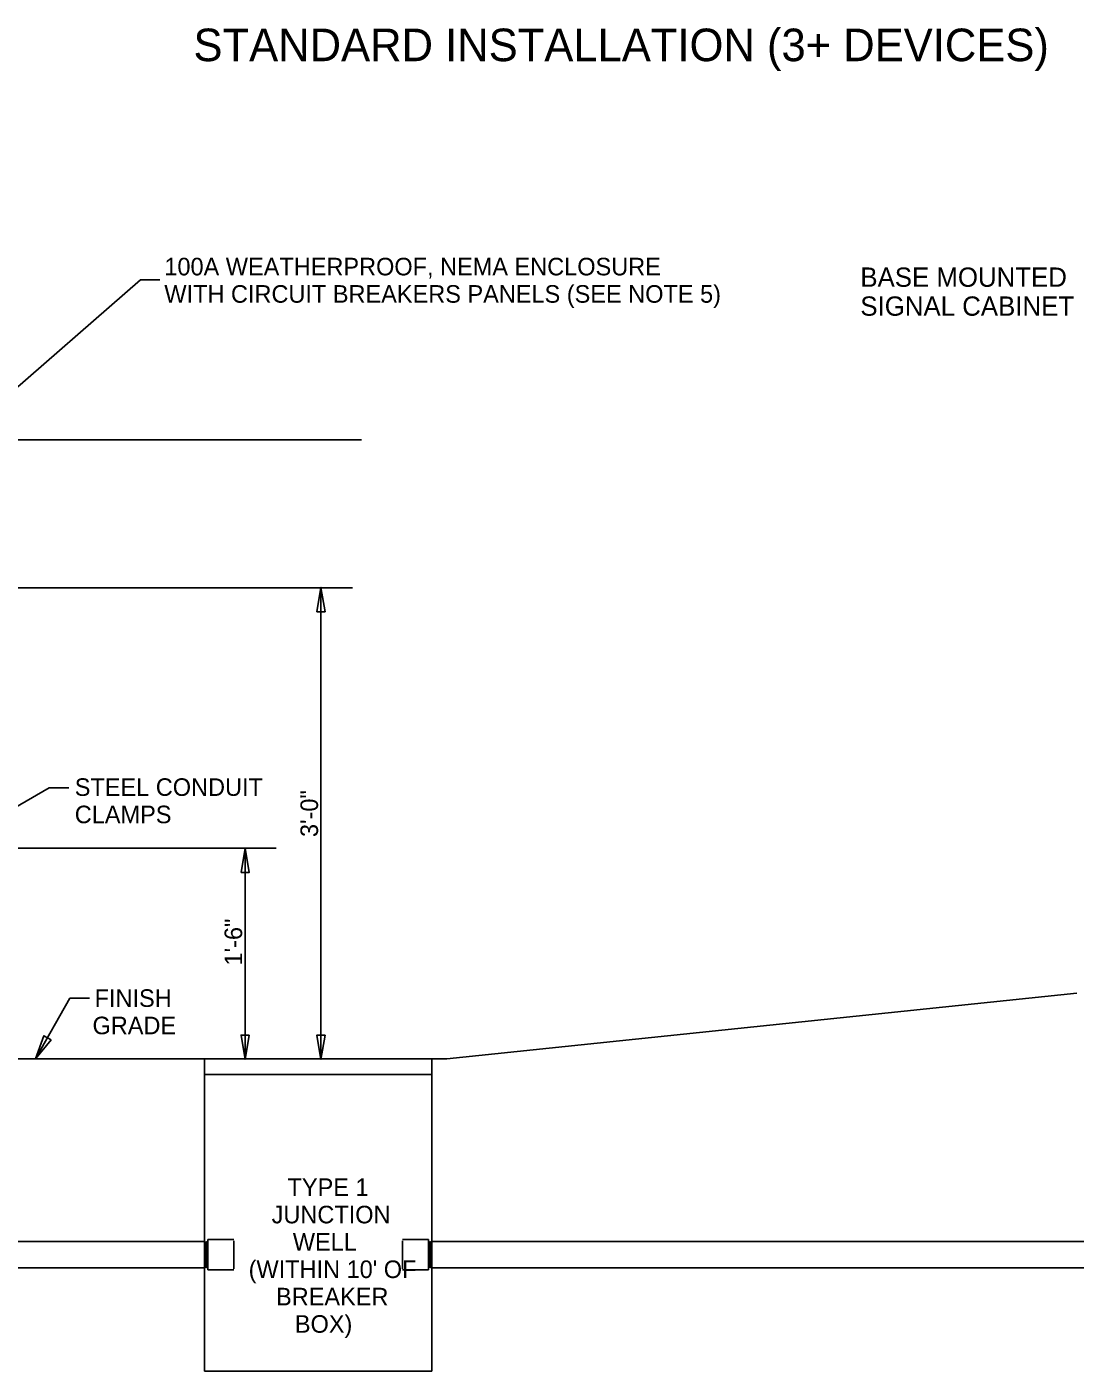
# Model space of a CAD drawing. Extents: x 214739.5 to 214754.8, y 214768.8 to 214778.1.
# Drawn here: x 214743.94 to 214747.97, y 214772.95 to 214778.11 of the extents above; entities that cross this region are included whole.
import ezdxf

# ---------------------------------------------------------------- set-up
doc = ezdxf.new("R2010")
doc.units = 0
for name, color, linetype in [('Default', 7, 'Continuous'), ('SD_P_Center Lines', 7, 'Continuous'), ('SD_P_Dimension Lines', 7, 'Continuous'), ('SD_P_Dimension Text', 7, 'Continuous'), ('SD_P_Prop Object Lines', 7, 'Continuous'), ('SD_P_Subtitles', 7, 'Continuous')]:
    doc.layers.add(name, color=color, linetype=linetype)

msp = doc.modelspace()

# ---------------------------------------------------------------- linework, layer by layer
at = {"layer": 'SD_P_Center Lines'}
for p, q in [((214745.2287, 214776.5224), (214740.7427, 214776.5224)), ((214740.8826, 214774.9543), (214744.9007, 214774.9543))]:
    msp.add_line(p, q, dxfattribs=at)
at = {"layer": 'SD_P_Dimension Lines'}
for p, q in [((214743.7307, 214776.57), (214744.3796, 214777.1356)), ((214744.3796, 214777.1356), (214744.4546, 214777.1356)), ((214745.1934, 214775.9539), (214743.828, 214775.9539)), ((214745.0728, 214775.9539), (214745.0728, 214774.1447)), ((214743.6969, 214774.9938), (214744.0299, 214775.186)), ((214744.0299, 214775.186), (214744.1049, 214775.186)), ((214744.7815, 214774.9543), (214744.7815, 214774.1447)), ((214743.9768, 214774.1447), (214744.1095, 214774.3785)), ((214744.1095, 214774.3785), (214744.1845, 214774.3785))]:
    msp.add_line(p, q, dxfattribs=at)
for points in [[(214745.0572, 214775.8615), (214745.0728, 214775.9552), (214745.0884, 214775.8615)], [(214744.7659, 214774.8606), (214744.7815, 214774.9543), (214744.7971, 214774.8606)], [(214744.0366, 214774.2185), (214743.9768, 214774.1447), (214744.0095, 214774.2339)], [(214744.7972, 214774.2368), (214744.7816, 214774.143), (214744.766, 214774.2368)], [(214745.0885, 214774.2368), (214745.0729, 214774.143), (214745.0573, 214774.2368)]]:
    msp.add_lwpolyline(points, close=True, dxfattribs=at)
at = {"layer": 'SD_P_Prop Object Lines'}
for p, q in [((214744.6262, 214774.0855), (214745.4979, 214774.0855)), ((214743.8831, 214773.444), (214744.6262, 214773.444)), ((214744.6286, 214773.3449), (214744.6266, 214773.4434)), ((214744.6314, 214773.4414), (214744.629, 214773.4434)), ((214744.6314, 214773.4414), (214744.6338, 214773.4434)), ((214744.6333, 214773.3449), (214744.6314, 214773.4414)), ((214744.6361, 214773.4414), (214744.6338, 214773.4434)), ((214744.6361, 214773.4414), (214744.6385, 214773.4434)), ((214744.6361, 214773.4414), (214744.6381, 214773.3449)), ((214744.6388, 214773.4431), (214744.6385, 214773.4434)), ((214744.6388, 214773.4514), (214744.6388, 214773.3349)), ((214744.7388, 214773.4514), (214744.6388, 214773.4514)), ((214744.7388, 214773.3392), (214744.7388, 214773.4471)), ((214745.3858, 214773.4514), (214745.4857, 214773.4514)), ((214745.3858, 214773.4471), (214745.3858, 214773.3392)), ((214745.4857, 214773.4514), (214745.4857, 214773.3349)), ((214745.4857, 214773.4431), (214745.4861, 214773.4434)), ((214745.4884, 214773.4414), (214745.4861, 214773.4434)), ((214745.4884, 214773.4414), (214745.4865, 214773.3449)), ((214745.4884, 214773.4414), (214745.4908, 214773.4434)), ((214745.4932, 214773.4414), (214745.4908, 214773.4434)), ((214745.4912, 214773.3449), (214745.4932, 214773.4414)), ((214745.4932, 214773.4414), (214745.4955, 214773.4434)), ((214745.496, 214773.3449), (214745.4979, 214773.4434)), ((214745.4979, 214773.444), (214749.2521, 214773.444)), ((214743.8831, 214773.3424), (214744.6262, 214773.3424)), ((214744.6286, 214773.3449), (214744.6262, 214773.3429)), ((214744.6286, 214773.3449), (214744.631, 214773.3429)), ((214744.6333, 214773.3449), (214744.631, 214773.3429)), ((214744.6333, 214773.3449), (214744.6357, 214773.3429)), ((214744.6381, 214773.3449), (214744.6357, 214773.3429)), ((214744.6381, 214773.3449), (214744.6388, 214773.3443)), ((214745.4865, 214773.3449), (214745.4857, 214773.3443)), ((214745.4865, 214773.3449), (214745.4889, 214773.3429)), ((214745.4912, 214773.3449), (214745.4889, 214773.3429)), ((214745.4912, 214773.3449), (214745.4936, 214773.3429)), ((214745.496, 214773.3449), (214745.4936, 214773.3429)), ((214745.496, 214773.3449), (214745.4983, 214773.3429)), ((214745.4979, 214773.3424), (214749.2521, 214773.3424)), ((214744.6388, 214773.3349), (214744.7388, 214773.3349)), ((214745.4857, 214773.3349), (214745.3858, 214773.3349))]:
    msp.add_line(p, q, dxfattribs=at)
msp.add_lwpolyline([(214744.6262, 214774.1447), (214745.4979, 214774.1447), (214745.4979, 214772.9464), (214744.6262, 214772.9464)], close=True, dxfattribs=at)
at = {"layer": 'SD_P_Subtitles'}
msp.add_line((214747.9737, 214774.3971), (214745.5559, 214774.1447), dxfattribs=at)
msp.add_lwpolyline([(214740.0262, 214774.1447), (214745.5559, 214774.1447)], dxfattribs=at)

# ---------------------------------------------------------------- texts
at = {"layer": 'Default'}
for s, p in [('BASE MOUNTED', (214747.1432, 214777.1093)), ('SIGNAL CABINET', (214747.1432, 214776.9982))]:
    msp.add_text(s, height=0.0741, dxfattribs=at).set_placement(p)
at = {"layer": 'SD_P_Dimension Text'}
for s, p in [('100A WEATHERPROOF, NEMA ENCLOSURE', (214744.4717, 214777.1531)), ('WITH CIRCUIT BREAKERS PANELS (SEE NOTE 5)', (214744.4717, 214777.0481)), ('STEEL CONDUIT', (214744.1278, 214775.1548)), ('CLAMPS', (214744.1278, 214775.0498)), ('FINISH', (214744.204, 214774.3447)), ('GRADE', (214744.1959, 214774.2397))]:
    msp.add_text(s, height=0.0675, dxfattribs=at).set_placement(p)
for s, p in [('3\'-0"', (214745.0616, 214774.9969)), ('1\'-6"', (214744.7703, 214774.5038))]:
    msp.add_text(s, height=0.0675, rotation=90, dxfattribs=at).set_placement(p)
at = {"layer": 'SD_P_Prop Object Lines'}
for s, p in [('TYPE 1 ', (214744.9446, 214773.6187)), ('JUNCTION', (214744.8835, 214773.5137)), ('WELL', (214744.9648, 214773.4087)), ("(WITHIN 10' OF", (214744.7952, 214773.3037)), ('BREAKER', (214744.9004, 214773.1987)), ('BOX)', (214744.9726, 214773.0937))]:
    msp.add_text(s, height=0.0675, dxfattribs=at).set_placement(p)
at = {"layer": 'SD_P_Subtitles'}
msp.add_text('STANDARD INSTALLATION (3+ DEVICES)', height=0.125, dxfattribs=at).set_placement((214744.5835, 214777.9755))

doc.saveas('drawing.dxf')
